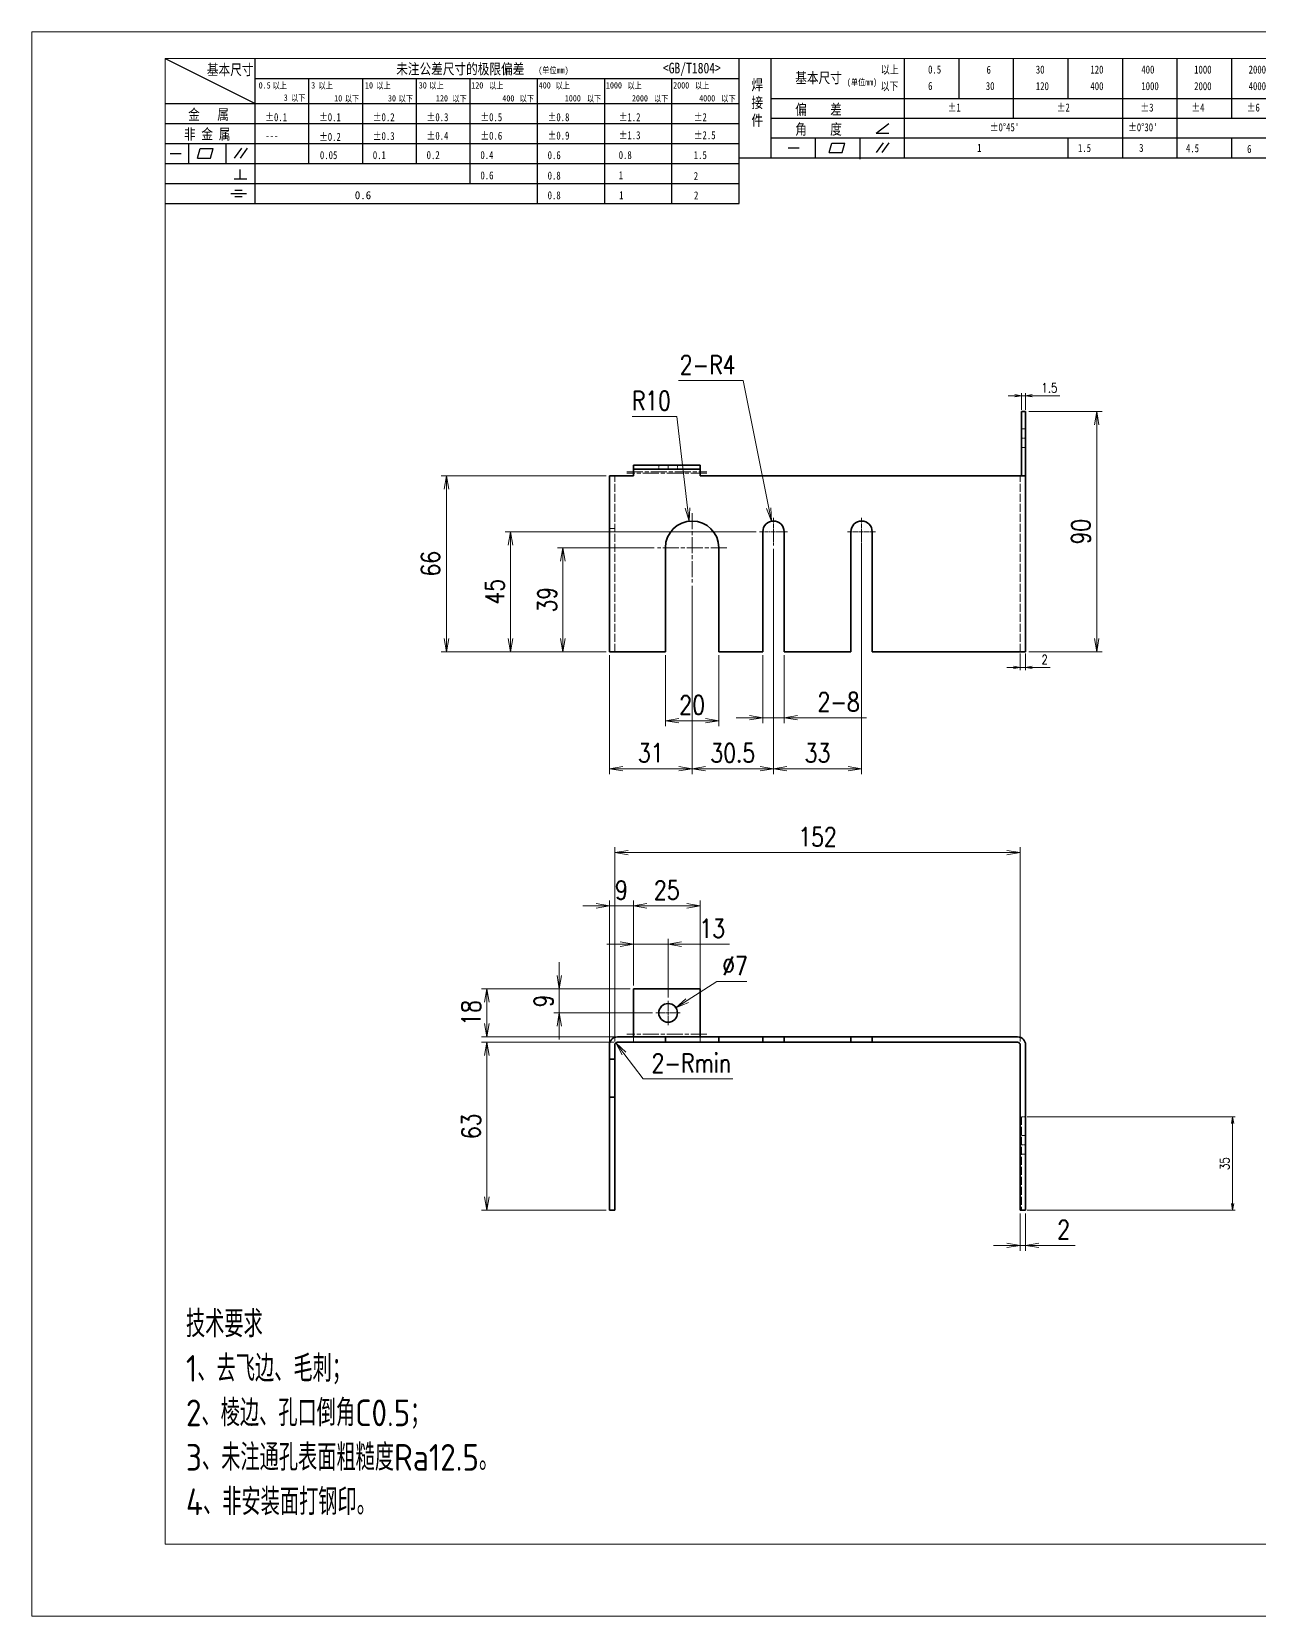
# Model space of a CAD drawing. Header units: inches. Extents: x 269 to 10986, y 1043 to 4337.
# Drawn here: x 4381 to 4841, y 2402 to 2996 of the extents above; entities that cross this region are included whole.
import ezdxf

# ---------------------------------------------------------------- set-up
doc = ezdxf.new("R2010")
doc.units = ezdxf.units.IN
doc.header["$MEASUREMENT"] = 0
doc.linetypes.add('AM_ISO02W050x2', pattern=[3.75, 3, -0.75])
doc.linetypes.add('AM_ISO08W050x2', pattern=[9, 6, -0.75, 1.5, -0.75])
for name, color, linetype, lineweight in [('中心线', 2, 'AM_ISO08W050x2', 18), ('图框', 7, 'Continuous', 18), ('标注线', 3, 'Continuous', 18), ('粗实线', 7, 'Continuous', 35), ('虚线', 1, 'AM_ISO02W050x2', 18)]:
    doc.layers.add(name, color=color, linetype=linetype, lineweight=lineweight)
doc.layers.add('图\\M+19E79\\M+195B6\\M+18E9A', color=7, linetype='Continuous')
doc.layers.add('打印', color=7, linetype='Continuous', lineweight=15, plot=False)
doc.layers.add('打印-禁用', color=7, linetype='Continuous', lineweight=15, plot=False)
doc.styles.add('DIM', font='romans.shx', dxfattribs={"width": 0.8, "bigfont": 'bigfont.shx'})
doc.styles.add('国标', font='simfang.ttf', dxfattribs={"width": 0.8})
doc.styles.add('机械长仿宋', font='gbenor.shx', dxfattribs={"height": 1, "bigfont": 'gbcbig.shx'})
doc.dimstyles.new('XR 1-1$0', dxfattribs={"dimtxt": 3.5, "dimasz": 2.5, "dimexe": 1, "dimexo": 0.625, "dimgap": 1.2, "dimtad": 1, "dimzin": 9, "dimdsep": 46, "dimtxsty": 'DIM', "dimblk": 'OPEN', "dimcen": 0, "dimclrd": 8, "dimclre": 8, "dimclrt": 2, "dimazin": 2, "dimtfac": 0.5, "dimtmove": 0, "dimatfit": 3, "dimldrblk": 'OPEN', "dimfxl": 0, "dimtolj": 2, "dimlwd": 18, "dimlwe": 18, "dimarcsym": 0})
doc.dimstyles.new('XR 1-2$0', dxfattribs={"dimscale": 2, "dimtxt": 3.5, "dimasz": 2.5, "dimexe": 1, "dimexo": 0.625, "dimgap": 1.2, "dimtad": 1, "dimdsep": 46, "dimtxsty": 'DIM', "dimblk": 'OPEN', "dimcen": 0, "dimclrd": 8, "dimclre": 8, "dimclrt": 2, "dimazin": 2, "dimtfac": 0.5, "dimtmove": 0, "dimatfit": 3, "dimldrblk": 'OPEN', "dimfxl": 0, "dimtolj": 2, "dimlwd": 13, "dimlwe": 13, "dimarcsym": 0})
doc.dimstyles.new('XR 1-2$3', dxfattribs={"dimscale": 2, "dimtxt": 3.5, "dimasz": 2.5, "dimexe": 1, "dimexo": 0.625, "dimgap": 1.2, "dimtad": 1, "dimtoh": 1, "dimdsep": 46, "dimtxsty": 'DIM', "dimblk": 'OPEN', "dimcen": 0, "dimclrd": 8, "dimclre": 8, "dimclrt": 2, "dimazin": 2, "dimtfac": 0.5, "dimtofl": 0, "dimtmove": 0, "dimatfit": 3, "dimldrblk": 'OPEN', "dimfxl": 0, "dimtolj": 2, "dimlwd": 18, "dimlwe": 18, "dimarcsym": 0})
doc.dimstyles.new('XR 1-2$4', dxfattribs={"dimscale": 2, "dimtxt": 3.5, "dimasz": 2.5, "dimexe": 1, "dimexo": 0.625, "dimgap": 1.2, "dimtad": 1, "dimtoh": 1, "dimdsep": 46, "dimtxsty": 'DIM', "dimblk": 'OPEN', "dimcen": 0, "dimclrd": 8, "dimclre": 8, "dimclrt": 2, "dimazin": 2, "dimtfac": 0.5, "dimtofl": 0, "dimtmove": 0, "dimatfit": 3, "dimldrblk": 'OPEN', "dimfxl": 0, "dimtolj": 2, "dimlwd": 18, "dimlwe": 18, "dimarcsym": 0})

# ---------------------------------------------------------------- blocks, each defined once
blk = doc.blocks.new('GZDEH零件A3图框V01版')
at = {"layer": '图\\M+19E79\\M+195B6\\M+18E9A', "color": 9}
for p, q in [((2882.49, -1554.46), (2899.37, -1562.92)), ((2899.37, -1581.67), (2899.37, -1554.46)), ((2990.09, -1581.67), (2990.09, -1554.46)), ((2996.09, -1573.08), (2996.09, -1554.46)), ((3021.09, -1561.98), (3021.09, -1554.46)), ((3031.31, -1561.98), (3031.31, -1554.46)), ((3041.53, -1561.98), (3041.53, -1554.46)), ((3051.75, -1561.98), (3051.75, -1554.46)), ((3061.98, -1561.98), (3061.98, -1554.46)), ((3072.2, -1561.98), (3072.2, -1554.46)), ((3082.42, -1561.98), (3082.42, -1554.46)), ((2899.37, -1558.24), (2990.09, -1558.24)), ((2909.45, -1574.17), (2909.45, -1558.24)), ((2919.53, -1574.17), (2919.53, -1558.24)), ((2929.61, -1574.17), (2929.61, -1558.24)), ((2939.69, -1577.92), (2939.69, -1558.24)), ((2952.29, -1581.67), (2952.29, -1558.24)), ((2964.89, -1581.67), (2964.89, -1558.24)), ((2977.49, -1581.67), (2977.49, -1558.24)), ((2996.09, -1561.98), (3113.09, -1561.98)), ((3021.09, -1573.08), (3021.09, -1561.98)), ((3041.53, -1565.68), (3041.53, -1561.98)), ((3061.98, -1573.08), (3061.98, -1561.98)), ((3072.2, -1573.08), (3072.2, -1561.98)), ((3082.42, -1565.68), (3082.42, -1561.98)), ((2882.49, -1562.92), (2990.09, -1562.92)), ((2882.49, -1566.67), (2990.09, -1566.67)), ((2996.09, -1565.68), (3113.09, -1565.68)), ((3015.75, -1568.51), (3018.15, -1566.66)), ((2882.49, -1570.42), (2990.09, -1570.42)), ((2886.92, -1574.12), (2886.92, -1570.42)), ((2893.91, -1574.12), (2893.91, -1570.42)), ((2996.09, -1569.38), (3113.09, -1569.38)), ((3004.42, -1573.08), (3004.42, -1569.38)), ((3006.97, -1572.12), (3007.45, -1570.33)), ((3007.45, -1570.33), (3009.86, -1570.33)), ((3009.39, -1572.12), (3009.86, -1570.33)), ((3012.75, -1573.08), (3012.75, -1569.38)), ((3015.75, -1568.51), (3018.15, -1568.51)), ((3015.81, -1572.12), (3017.15, -1570.26)), ((3016.89, -1572.12), (3018.23, -1570.26)), ((3051.75, -1573.08), (3051.75, -1569.38)), ((3082.42, -1573.08), (3082.42, -1569.48)), ((2883.43, -1572.27), (2885.49, -1572.27)), ((2888.59, -1573.16), (2889.07, -1571.37)), ((2888.59, -1573.16), (2891, -1573.16)), ((2889.07, -1571.37), (2891.48, -1571.37)), ((2891, -1573.16), (2891.48, -1571.37)), ((2895.52, -1573.16), (2896.85, -1571.3)), ((2896.6, -1573.16), (2897.94, -1571.3)), ((2990.09, -1573.08), (3113.09, -1573.08)), ((2999.26, -1571.23), (3001.32, -1571.23)), ((3006.97, -1572.12), (3009.39, -1572.12)), ((3012.75, -1573.33), (3012.75, -1573.08)), ((2882.49, -1574.17), (2990.09, -1574.17)), ((2895.42, -1577.05), (2897.81, -1577.05)), ((2896.58, -1577.05), (2896.58, -1575.28)), ((2882.49, -1577.92), (2990.09, -1577.92)), ((2894.79, -1579.77), (2897.77, -1579.77)), ((2895.57, -1579.17), (2896.92, -1579.17)), ((2882.49, -1581.67), (2990.09, -1581.67)), ((2895.57, -1580.37), (2896.93, -1580.37))]:
    blk.add_line(p, q, dxfattribs=at)
at = {"layer": '图框', "linetype": 'Continuous'}
for p, q in [((2882.49, -1554.46), (2882.49, -1832.96)), ((3272.49, -1554.46), (2882.49, -1554.46)), ((2882.49, -1832.96), (3272.49, -1832.96))]:
    blk.add_line(p, q, dxfattribs=at)
at = {"layer": '打印-禁用', "linetype": 'Continuous'}
for p, q in [((2857.49, -1549.46), (2857.49, -1846.46)), ((3277.49, -1549.46), (2857.49, -1549.46)), ((2857.49, -1846.46), (3277.49, -1846.46))]:
    blk.add_line(p, q, dxfattribs=at)
at = {"layer": '图\\M+19E79\\M+195B6\\M+18E9A', "color": 9, "style": '国标', "width": 0.8}
for s, height, p in [('基本尺寸', 2, (2890.33, -1557.58)), ('未注公差尺寸的极限偏差', 2, (2925.81, -1557.44)), ('<GB/T1804>', 2, (2975.78, -1557.27)), ('以上', 1.5, (3016.64, -1557.33)), ('0.5', 1.5, (3025.49, -1557.3)), ('6', 1.5, (3036.45, -1557.34)), ('30', 1.5, (3045.69, -1557.31)), ('120', 1.5, (3055.91, -1557.31)), ('400', 1.5, (3065.46, -1557.31)), ('1000', 1.5, (3075.36, -1557.31)), ('2000', 1.5, (3085.57, -1557.31)), ('30', 1.2, (2930.04, -1560.11)), ('基本尺寸', 2, (3000.6, -1559.1)), ('以下', 1.5, (3016.58, -1560.43)), ('6', 1.5, (3025.49, -1560.38)), ('30', 1.5, (3036.31, -1560.39)), ('120', 1.5, (3045.69, -1560.41)), ('400', 1.5, (3055.91, -1560.41)), ('1000', 1.5, (3065.46, -1560.41)), ('2000', 1.5, (3075.36, -1560.41)), ('4000', 1.5, (3085.57, -1560.41)), ('金   属', 2, (2886.82, -1565.98)), ('±0.1', 1.5, (2901.27, -1566.23)), ('±0.1', 1.5, (2911.35, -1566.23)), ('±0.2', 1.5, (2921.43, -1566.23)), ('±0.3', 1.5, (2931.51, -1566.23)), ('±0.5', 1.5, (2941.59, -1566.23)), ('±0.8', 1.5, (2954.19, -1566.23)), ('±1.2', 1.5, (2967.51, -1566.23)), ('±2', 1.5, (2981.58, -1566.23)), ('偏    差', 2, (3000.6, -1565.04)), ('±1', 1.5, (3029.16, -1564.42)), ('±2', 1.5, (3049.61, -1564.42)), ('±3', 1.5, (3065.3, -1564.42)), ('±4', 1.5, (3074.85, -1564.42)), ('±6', 1.5, (3085.22, -1564.42)), ('非 金 属', 2, (2886.02, -1569.65)), ('±0.3', 1.5, (2921.43, -1569.77)), ('±0.4', 1.5, (2931.51, -1569.71)), ('±0.6', 1.5, (2941.59, -1569.71)), ('±0.9', 1.5, (2954.19, -1569.68)), ('±1.3', 1.5, (2967.51, -1569.62)), ('±2.5', 1.5, (2981.58, -1569.61)), ('角    度', 2, (3000.6, -1568.74)), ("±0%%D45'", 1.5, (3037.06, -1568.12)), ("±0%%D30'", 1.5, (3062.98, -1568.12)), ('---', 1.5, (2901.27, -1569.65)), ('±0.2', 1.5, (2911.35, -1569.92)), ('1', 1.5, (3034.69, -1571.98)), ('1.5', 1.5, (3053.59, -1572.01)), ('3', 1.5, (3065.05, -1571.98)), ('4.5', 1.5, (3073.82, -1572.05)), ('6', 1.5, (3085.28, -1572.19)), ('0.1', 1.5, (2921.43, -1573.34)), ('0.2', 1.5, (2931.51, -1573.33)), ('0.4', 1.5, (2941.59, -1573.33)), ('0.6', 1.5, (2954.19, -1573.35)), ('0.8', 1.5, (2967.51, -1573.33)), ('1.5', 1.5, (2981.58, -1573.34)), ('0.6', 1.5, (2941.59, -1577.14)), ('0.8', 1.5, (2954.19, -1577.17)), ('1', 1.5, (2967.51, -1577.12)), ('2', 1.5, (2981.58, -1577.26)), ('0.8', 1.5, (2954.19, -1580.87)), ('1', 1.5, (2967.59, -1580.86)), ('2', 1.5, (2981.62, -1580.89))]:
    blk.add_text(s, height=height, dxfattribs=at).set_placement(p)
at = {"layer": '图\\M+19E79\\M+195B6\\M+18E9A', "color": 9, "lineweight": 15, "style": '国标', "width": 0.8}
for s, p in [('(单位mm)', (2952.44, -1557.27)), ('0.5', (2900.03, -1560.11)), ('以上', (2902.64, -1560.16)), ('3', (2909.88, -1560.11)), ('以上', (2911.25, -1560.16)), ('10', (2919.96, -1560.11)), ('以上', (2922.09, -1560.16)), ('以上', (2932.02, -1560.16)), ('120', (2939.88, -1560.11)), ('以上', (2943.21, -1560.16)), ('400', (2952.52, -1560.11)), ('以上', (2955.68, -1560.16)), ('1000', (2965.12, -1560.11)), ('以上', (2969.16, -1560.16)), ('2000', (2977.72, -1560.11)), ('以上', (2981.8, -1560.16)), ('(单位mm)', (3010.27, -1559.51)), ('3', (2904.73, -1562.41)), ('以下', (2906.1, -1562.46)), ('10', (2914.19, -1562.54)), ('以下', (2916.18, -1562.59)), ('30', (2924.27, -1562.54)), ('以下', (2926.26, -1562.59)), ('120', (2933.26, -1562.54)), ('以下', (2936.34, -1562.59)), ('400', (2945.7, -1562.54)), ('以下', (2948.94, -1562.59)), ('1000', (2957.41, -1562.54)), ('以下', (2961.54, -1562.59)), ('2000', (2969.99, -1562.54)), ('以下', (2974.14, -1562.59)), ('4000', (2982.59, -1562.54)), ('以下', (2986.74, -1562.59))]:
    blk.add_text(s, height=1.2, dxfattribs=at).set_placement(p)
at = {"layer": '图\\M+19E79\\M+195B6\\M+18E9A', "color": 9, "lineweight": 13, "style": '国标'}
blk.add_text('0.6', height=1.5, dxfattribs=at).set_placement((2918.05, -1580.85))
at = {"layer": '图\\M+19E79\\M+195B6\\M+18E9A', "color": 9, "style": '国标'}
for s, insert, char_height, width, attachment_point in [('焊\\P接\\P件', (2992.39, -1558.41), 2, 3.1877, 1), ('0.05', (2911.51, -1573.37), 1.5, 5.1982, 7)]:
    blk.add_mtext(s, dxfattribs=dict(at, insert=insert, char_height=char_height, width=width, attachment_point=attachment_point))
blk = doc.blocks.new('DEH A3')
at = {"layer": '图框'}
blk.add_blockref('GZDEH零件A3图框V01版', (-2857.49, 1846.46), dxfattribs=at)
blk = doc.blocks.new('_Open')
at = {"color": 0, "linetype": 'ByBlock', "lineweight": -2}
for p, q in [((-1, 0.17), (0, 0)), ((-1, -0.17), (0, 0)), ((0, 0), (-1, 0))]:
    blk.add_line(p, q, dxfattribs=at)
blk = doc.blocks.new('*D366')
at = {"layer": 'Defpoints', "color": 0, "transparency": 16777216}
for p in [(4551.36, 2617.66), (4600.31, 2617.66), (4597.31, 2554.66)]:
    blk.add_point(p, dxfattribs=at)
at = {"layer": '标注线', "color": 8, "lineweight": 13, "transparency": 16777216}
for p, q in [((4599.06, 2617.66), (4549.36, 2617.66)), ((4551.36, 2559.66), (4551.36, 2612.66)), ((4596.06, 2554.66), (4549.36, 2554.66))]:
    blk.add_line(p, q, dxfattribs=at)
at = {"layer": '标注线', "color": 8, "lineweight": 13, "transparency": 16777216, "xscale": 5, "yscale": 5, "zscale": 5}
for p, rotation in [((4551.36, 2617.66), 90), ((4551.36, 2554.66), 270)]:
    blk.add_blockref('_Open', p, dxfattribs=dict(at, rotation=rotation))
at = {"layer": '标注线', "color": 2, "transparency": 16777216, "insert": (4545.46, 2586.16), "char_height": 7, "attachment_point": 5, "rotation": 90, "style": 'DIM'}
blk.add_mtext('\\A2;63', dxfattribs=at)
blk = doc.blocks.new('*D367')
at = {"layer": 'Defpoints', "color": 0, "transparency": 16777216}
for p in [(4751.31, 2688.74), (4599.31, 2616.66), (4751.31, 2616.66)]:
    blk.add_point(p, dxfattribs=at)
at = {"layer": '标注线', "color": 8, "lineweight": 13, "transparency": 16777216}
for p, q in [((4599.31, 2617.91), (4599.31, 2690.74)), ((4604.31, 2688.74), (4746.31, 2688.74)), ((4751.31, 2617.91), (4751.31, 2690.74))]:
    blk.add_line(p, q, dxfattribs=at)
at = {"layer": '标注线', "color": 8, "lineweight": 13, "transparency": 16777216, "xscale": 5, "yscale": 5, "zscale": 5, "rotation": 180}
blk.add_blockref('_Open', (4599.31, 2688.74), dxfattribs=at)
at = {"layer": '标注线', "color": 8, "lineweight": 13, "transparency": 16777216, "xscale": 5, "yscale": 5, "zscale": 5}
blk.add_blockref('_Open', (4751.31, 2688.74), dxfattribs=at)
at = {"layer": '标注线', "color": 2, "transparency": 16777216, "insert": (4675.31, 2694.64), "char_height": 7, "attachment_point": 5, "style": 'DIM'}
blk.add_mtext('\\A2;152', dxfattribs=at)
blk = doc.blocks.new('*D368')
at = {"layer": 'Defpoints', "color": 0, "transparency": 16777216}
for p in [(4599.7, 2617.46), (4600.31, 2616.66)]:
    blk.add_point(p, dxfattribs=at)
at = {"layer": '标注线', "color": 8, "lineweight": 18, "transparency": 16777216}
for p, q in [((4609.98, 2603.95), (4602.73, 2613.48)), ((4643.58, 2603.95), (4609.98, 2603.95))]:
    blk.add_line(p, q, dxfattribs=at)
at = {"layer": '标注线', "color": 8, "lineweight": 18, "transparency": 16777216, "xscale": 5, "yscale": 5, "zscale": 5, "rotation": 127.269773974959}
blk.add_blockref('_Open', (4599.7, 2617.46), dxfattribs=at)
at = {"layer": '标注线', "color": 2, "transparency": 16777216, "insert": (4627.98, 2609.85), "char_height": 7, "attachment_point": 5, "style": 'DIM'}
blk.add_mtext('\\A2;{\\Fromans,bigfont|c134;2-Rmin}', dxfattribs=at)
blk = doc.blocks.new('*D369')
at = {"layer": 'Defpoints', "color": 0, "transparency": 16777216}
for p in [(4606.31, 2668.82), (4606.31, 2637.66), (4597.31, 2616.66)]:
    blk.add_point(p, dxfattribs=at)
at = {"layer": '标注线', "color": 8, "lineweight": 13, "transparency": 16777216}
for p, q in [((4592.31, 2668.82), (4587.31, 2668.82)), ((4597.31, 2617.91), (4597.31, 2670.82)), ((4597.31, 2668.82), (4606.31, 2668.82)), ((4606.31, 2638.91), (4606.31, 2670.82)), ((4611.31, 2668.82), (4616.31, 2668.82))]:
    blk.add_line(p, q, dxfattribs=at)
at = {"layer": '标注线', "color": 8, "lineweight": 13, "transparency": 16777216, "xscale": 5, "yscale": 5, "zscale": 5}
blk.add_blockref('_Open', (4597.31, 2668.82), dxfattribs=at)
at = {"layer": '标注线', "color": 8, "lineweight": 13, "transparency": 16777216, "xscale": 5, "yscale": 5, "zscale": 5, "rotation": 180}
blk.add_blockref('_Open', (4606.31, 2668.82), dxfattribs=at)
at = {"layer": '标注线', "color": 2, "transparency": 16777216, "insert": (4601.81, 2674.72), "char_height": 7, "attachment_point": 5, "style": 'DIM'}
blk.add_mtext('\\A2;9', dxfattribs=at)
blk = doc.blocks.new('*D370')
at = {"layer": 'Defpoints', "color": 0, "transparency": 16777216}
for p in [(4631.31, 2668.82), (4606.31, 2637.66), (4631.31, 2635.3)]:
    blk.add_point(p, dxfattribs=at)
at = {"layer": '标注线', "color": 8, "lineweight": 13, "transparency": 16777216}
for p, q in [((4606.31, 2638.91), (4606.31, 2670.82)), ((4611.31, 2668.82), (4626.31, 2668.82)), ((4631.31, 2636.55), (4631.31, 2670.82))]:
    blk.add_line(p, q, dxfattribs=at)
at = {"layer": '标注线', "color": 8, "lineweight": 13, "transparency": 16777216, "xscale": 5, "yscale": 5, "zscale": 5, "rotation": 180}
blk.add_blockref('_Open', (4606.31, 2668.82), dxfattribs=at)
at = {"layer": '标注线', "color": 8, "lineweight": 13, "transparency": 16777216, "xscale": 5, "yscale": 5, "zscale": 5}
blk.add_blockref('_Open', (4631.31, 2668.82), dxfattribs=at)
at = {"layer": '标注线', "color": 2, "transparency": 16777216, "insert": (4618.81, 2674.72), "char_height": 7, "attachment_point": 5, "style": 'DIM'}
blk.add_mtext('\\A2;25', dxfattribs=at)
blk = doc.blocks.new('*D371')
at = {"layer": 'Defpoints', "color": 0, "transparency": 16777216}
for p in [(4619.31, 2654.41), (4606.31, 2640.04), (4619.31, 2633.21)]:
    blk.add_point(p, dxfattribs=at)
at = {"layer": '标注线', "color": 8, "lineweight": 13, "transparency": 16777216}
for p, q in [((4606.31, 2641.29), (4606.31, 2656.41)), ((4619.31, 2634.46), (4619.31, 2656.41)), ((4601.31, 2654.41), (4596.31, 2654.41)), ((4606.31, 2654.41), (4619.31, 2654.41)), ((4624.31, 2654.41), (4642.37, 2654.41))]:
    blk.add_line(p, q, dxfattribs=at)
at = {"layer": '标注线', "color": 8, "lineweight": 13, "transparency": 16777216, "xscale": 5, "yscale": 5, "zscale": 5}
blk.add_blockref('_Open', (4606.31, 2654.41), dxfattribs=at)
at = {"layer": '标注线', "color": 8, "lineweight": 13, "transparency": 16777216, "xscale": 5, "yscale": 5, "zscale": 5, "rotation": 180}
blk.add_blockref('_Open', (4619.31, 2654.41), dxfattribs=at)
at = {"layer": '标注线', "color": 2, "transparency": 16777216, "insert": (4635.84, 2660.31), "char_height": 7, "attachment_point": 5, "style": 'DIM'}
blk.add_mtext('\\A2;13', dxfattribs=at)
blk = doc.blocks.new('*D372')
at = {"layer": 'Defpoints', "color": 0, "transparency": 16777216}
for p in [(4606.31, 2637.66), (4578.52, 2628.66), (4614.76, 2628.66)]:
    blk.add_point(p, dxfattribs=at)
at = {"layer": '标注线', "color": 8, "lineweight": 13, "transparency": 16777216}
for p, q in [((4578.52, 2642.66), (4578.52, 2647.66)), ((4605.06, 2637.66), (4576.52, 2637.66)), ((4578.52, 2637.66), (4578.52, 2628.66)), ((4613.51, 2628.66), (4576.52, 2628.66)), ((4578.52, 2623.66), (4578.52, 2618.66))]:
    blk.add_line(p, q, dxfattribs=at)
at = {"layer": '标注线', "color": 8, "lineweight": 13, "transparency": 16777216, "xscale": 5, "yscale": 5, "zscale": 5}
for p, rotation in [((4578.52, 2637.66), 270), ((4578.52, 2628.66), 90)]:
    blk.add_blockref('_Open', p, dxfattribs=dict(at, rotation=rotation))
at = {"layer": '标注线', "color": 2, "transparency": 16777216, "insert": (4572.62, 2633.16), "char_height": 7, "attachment_point": 5, "rotation": 90, "style": 'DIM'}
blk.add_mtext('\\A2;9', dxfattribs=at)
blk = doc.blocks.new('*D373')
at = {"layer": 'Defpoints', "color": 0, "transparency": 16777216}
for p in [(4616.37, 2626.77), (4622.25, 2630.56)]:
    blk.add_point(p, dxfattribs=at)
at = {"layer": '标注线', "color": 8, "lineweight": 18, "transparency": 16777216}
for p, q in [((4637.59, 2640.44), (4626.46, 2633.26)), ((4648.79, 2640.44), (4637.59, 2640.44))]:
    blk.add_line(p, q, dxfattribs=at)
at = {"layer": '标注线', "color": 8, "lineweight": 18, "transparency": 16777216, "xscale": 5, "yscale": 5, "zscale": 5, "rotation": 212.7749231475005}
blk.add_blockref('_Open', (4622.25, 2630.56), dxfattribs=at)
at = {"layer": '标注线', "color": 2, "transparency": 16777216, "insert": (4644.39, 2646.34), "char_height": 7, "attachment_point": 5, "style": 'DIM'}
blk.add_mtext('\\A2;∅7', dxfattribs=at)
blk = doc.blocks.new('*D374')
at = {"layer": 'Defpoints', "color": 0, "transparency": 16777216}
for p in [(4602.87, 2637.66), (4551.36, 2619.66), (4606.31, 2619.66)]:
    blk.add_point(p, dxfattribs=at)
at = {"layer": '标注线', "color": 8, "lineweight": 13, "transparency": 16777216}
for p, q in [((4601.62, 2637.66), (4549.36, 2637.66)), ((4551.36, 2632.66), (4551.36, 2624.66)), ((4605.06, 2619.66), (4549.36, 2619.66))]:
    blk.add_line(p, q, dxfattribs=at)
at = {"layer": '标注线', "color": 8, "lineweight": 13, "transparency": 16777216, "xscale": 5, "yscale": 5, "zscale": 5}
for p, rotation in [((4551.36, 2637.66), 90), ((4551.36, 2619.66), 270)]:
    blk.add_blockref('_Open', p, dxfattribs=dict(at, rotation=rotation))
at = {"layer": '标注线', "color": 2, "transparency": 16777216, "insert": (4545.46, 2628.66), "char_height": 7, "attachment_point": 5, "rotation": 90, "style": 'DIM'}
blk.add_mtext('\\A2;18', dxfattribs=at)
blk = doc.blocks.new('*D375')
at = {"layer": 'Defpoints', "color": 0, "transparency": 16777216}
for p in [(4753.31, 2854.04), (4779.96, 2854.04), (4753.31, 2764.04)]:
    blk.add_point(p, dxfattribs=at)
at = {"layer": '标注线', "color": 8, "lineweight": 13, "transparency": 16777216}
for p, q in [((4754.56, 2854.04), (4781.96, 2854.04)), ((4779.96, 2769.04), (4779.96, 2849.04)), ((4754.56, 2764.04), (4781.96, 2764.04))]:
    blk.add_line(p, q, dxfattribs=at)
at = {"layer": '标注线', "color": 8, "lineweight": 13, "transparency": 16777216, "xscale": 5, "yscale": 5, "zscale": 5}
for p, rotation in [((4779.96, 2854.04), 90), ((4779.96, 2764.04), 270)]:
    blk.add_blockref('_Open', p, dxfattribs=dict(at, rotation=rotation))
at = {"layer": '标注线', "color": 2, "transparency": 16777216, "insert": (4774.06, 2809.04), "char_height": 7, "attachment_point": 5, "rotation": 90, "style": 'DIM'}
blk.add_mtext('\\A2;90', dxfattribs=at)
blk = doc.blocks.new('*D376')
at = {"layer": 'Defpoints', "color": 0, "transparency": 16777216}
for p in [(4536.2, 2830.04), (4597.31, 2830.04), (4597.31, 2764.04)]:
    blk.add_point(p, dxfattribs=at)
at = {"layer": '标注线', "color": 8, "lineweight": 13, "transparency": 16777216}
for p, q in [((4596.06, 2830.04), (4534.2, 2830.04)), ((4536.2, 2769.04), (4536.2, 2825.04)), ((4596.06, 2764.04), (4534.2, 2764.04))]:
    blk.add_line(p, q, dxfattribs=at)
at = {"layer": '标注线', "color": 8, "lineweight": 13, "transparency": 16777216, "xscale": 5, "yscale": 5, "zscale": 5}
for p, rotation in [((4536.2, 2830.04), 90), ((4536.2, 2764.04), 270)]:
    blk.add_blockref('_Open', p, dxfattribs=dict(at, rotation=rotation))
at = {"layer": '标注线', "color": 2, "transparency": 16777216, "insert": (4530.3, 2797.04), "char_height": 7, "attachment_point": 5, "rotation": 90, "style": 'DIM'}
blk.add_mtext('\\A2;66', dxfattribs=at)
blk = doc.blocks.new('*D377')
at = {"layer": 'Defpoints', "color": 0, "transparency": 16777216}
for p in [(4628.31, 2790.04), (4597.31, 2764.04), (4628.31, 2720.19)]:
    blk.add_point(p, dxfattribs=at)
at = {"layer": '标注线', "color": 8, "lineweight": 13, "transparency": 16777216}
for p, q in [((4628.31, 2788.79), (4628.31, 2718.19)), ((4597.31, 2762.79), (4597.31, 2718.19)), ((4602.31, 2720.19), (4623.31, 2720.19))]:
    blk.add_line(p, q, dxfattribs=at)
at = {"layer": '标注线', "color": 8, "lineweight": 13, "transparency": 16777216, "xscale": 5, "yscale": 5, "zscale": 5, "rotation": 180}
blk.add_blockref('_Open', (4597.31, 2720.19), dxfattribs=at)
at = {"layer": '标注线', "color": 8, "lineweight": 13, "transparency": 16777216, "xscale": 5, "yscale": 5, "zscale": 5}
blk.add_blockref('_Open', (4628.31, 2720.19), dxfattribs=at)
at = {"layer": '标注线', "color": 2, "transparency": 16777216, "insert": (4612.81, 2726.09), "char_height": 7, "attachment_point": 5, "style": 'DIM'}
blk.add_mtext('\\A2;31', dxfattribs=at)
blk = doc.blocks.new('*D378')
at = {"layer": 'Defpoints', "color": 0, "transparency": 16777216}
for p in [(4658.81, 2803.84), (4628.31, 2790.04), (4658.81, 2720.19)]:
    blk.add_point(p, dxfattribs=at)
at = {"layer": '标注线', "color": 8, "lineweight": 13, "transparency": 16777216}
for p, q in [((4658.81, 2802.59), (4658.81, 2718.19)), ((4628.31, 2788.79), (4628.31, 2718.19)), ((4633.31, 2720.19), (4653.81, 2720.19))]:
    blk.add_line(p, q, dxfattribs=at)
at = {"layer": '标注线', "color": 8, "lineweight": 13, "transparency": 16777216, "xscale": 5, "yscale": 5, "zscale": 5, "rotation": 180}
blk.add_blockref('_Open', (4628.31, 2720.19), dxfattribs=at)
at = {"layer": '标注线', "color": 8, "lineweight": 13, "transparency": 16777216, "xscale": 5, "yscale": 5, "zscale": 5}
blk.add_blockref('_Open', (4658.81, 2720.19), dxfattribs=at)
at = {"layer": '标注线', "color": 2, "transparency": 16777216, "insert": (4643.56, 2726.09), "char_height": 7, "attachment_point": 5, "style": 'DIM'}
blk.add_mtext('\\A2;30.5', dxfattribs=at)
blk = doc.blocks.new('*D379')
at = {"layer": 'Defpoints', "color": 0, "transparency": 16777216}
for p in [(4658.81, 2803.84), (4691.81, 2805.85), (4691.81, 2720.19)]:
    blk.add_point(p, dxfattribs=at)
at = {"layer": '标注线', "color": 8, "lineweight": 13, "transparency": 16777216}
for p, q in [((4691.81, 2804.6), (4691.81, 2718.19)), ((4658.81, 2802.59), (4658.81, 2718.19)), ((4663.81, 2720.19), (4686.81, 2720.19))]:
    blk.add_line(p, q, dxfattribs=at)
at = {"layer": '标注线', "color": 8, "lineweight": 13, "transparency": 16777216, "xscale": 5, "yscale": 5, "zscale": 5, "rotation": 180}
blk.add_blockref('_Open', (4658.81, 2720.19), dxfattribs=at)
at = {"layer": '标注线', "color": 8, "lineweight": 13, "transparency": 16777216, "xscale": 5, "yscale": 5, "zscale": 5}
blk.add_blockref('_Open', (4691.81, 2720.19), dxfattribs=at)
at = {"layer": '标注线', "color": 2, "transparency": 16777216, "insert": (4675.31, 2726.09), "char_height": 7, "attachment_point": 5, "style": 'DIM'}
blk.add_mtext('\\A2;33', dxfattribs=at)
blk = doc.blocks.new('*D380')
at = {"layer": 'Defpoints', "color": 0, "transparency": 16777216}
for p in [(4618.31, 2764.04), (4638.31, 2764.04), (4638.31, 2738.19)]:
    blk.add_point(p, dxfattribs=at)
at = {"layer": '标注线', "color": 8, "lineweight": 13, "transparency": 16777216}
for p, q in [((4618.31, 2762.79), (4618.31, 2736.19)), ((4638.31, 2762.79), (4638.31, 2736.19)), ((4623.31, 2738.19), (4633.31, 2738.19))]:
    blk.add_line(p, q, dxfattribs=at)
at = {"layer": '标注线', "color": 8, "lineweight": 13, "transparency": 16777216, "xscale": 5, "yscale": 5, "zscale": 5, "rotation": 180}
blk.add_blockref('_Open', (4618.31, 2738.19), dxfattribs=at)
at = {"layer": '标注线', "color": 8, "lineweight": 13, "transparency": 16777216, "xscale": 5, "yscale": 5, "zscale": 5}
blk.add_blockref('_Open', (4638.31, 2738.19), dxfattribs=at)
at = {"layer": '标注线', "color": 2, "transparency": 16777216, "insert": (4628.31, 2744.09), "char_height": 7, "attachment_point": 5, "style": 'DIM'}
blk.add_mtext('\\A2;20', dxfattribs=at)
blk = doc.blocks.new('*D381')
at = {"layer": 'Defpoints', "color": 0, "transparency": 16777216}
for p in [(4654.81, 2764.04), (4662.81, 2764.04), (4662.81, 2739.32)]:
    blk.add_point(p, dxfattribs=at)
at = {"layer": '标注线', "color": 8, "lineweight": 13, "transparency": 16777216}
for p, q in [((4654.81, 2762.79), (4654.81, 2737.32)), ((4662.81, 2762.79), (4662.81, 2737.32)), ((4649.81, 2739.32), (4644.81, 2739.32)), ((4654.81, 2739.32), (4662.81, 2739.32)), ((4667.81, 2739.32), (4693.61, 2739.32))]:
    blk.add_line(p, q, dxfattribs=at)
at = {"layer": '标注线', "color": 8, "lineweight": 13, "transparency": 16777216, "xscale": 5, "yscale": 5, "zscale": 5}
blk.add_blockref('_Open', (4654.81, 2739.32), dxfattribs=at)
at = {"layer": '标注线', "color": 8, "lineweight": 13, "transparency": 16777216, "xscale": 5, "yscale": 5, "zscale": 5, "rotation": 180}
blk.add_blockref('_Open', (4662.81, 2739.32), dxfattribs=at)
at = {"layer": '标注线', "color": 2, "transparency": 16777216, "insert": (4683.21, 2745.22), "char_height": 7, "attachment_point": 5, "style": 'DIM'}
blk.add_mtext('\\A2;{\\Fromans,bigfont|c134;2-}8', dxfattribs=at)
blk = doc.blocks.new('*D382')
at = {"layer": 'Defpoints', "color": 0, "transparency": 16777216}
for p in [(4579.86, 2803.04), (4615.31, 2803.04), (4578.61, 2764.04)]:
    blk.add_point(p, dxfattribs=at)
at = {"layer": '标注线', "color": 8, "lineweight": 13, "transparency": 16777216}
for p, q in [((4614.06, 2803.04), (4577.86, 2803.04)), ((4579.86, 2769.04), (4579.86, 2798.04)), ((4579.86, 2764.04), (4581.86, 2764.04))]:
    blk.add_line(p, q, dxfattribs=at)
at = {"layer": '标注线', "color": 8, "lineweight": 13, "transparency": 16777216, "xscale": 5, "yscale": 5, "zscale": 5}
for p, rotation in [((4579.86, 2803.04), 90), ((4579.86, 2764.04), 270)]:
    blk.add_blockref('_Open', p, dxfattribs=dict(at, rotation=rotation))
at = {"layer": '标注线', "color": 2, "transparency": 16777216, "insert": (4573.96, 2783.54), "char_height": 7, "attachment_point": 5, "rotation": 90, "style": 'DIM'}
blk.add_mtext('\\A2;39', dxfattribs=at)
blk = doc.blocks.new('*D383')
at = {"layer": 'Defpoints', "color": 0, "transparency": 16777216}
for p in [(4560.22, 2809.04), (4653.61, 2809.04), (4590.17, 2764.04)]:
    blk.add_point(p, dxfattribs=at)
at = {"layer": '标注线', "color": 8, "lineweight": 13, "transparency": 16777216}
for p, q in [((4652.36, 2809.04), (4558.22, 2809.04)), ((4560.22, 2769.04), (4560.22, 2804.04)), ((4588.92, 2764.04), (4558.22, 2764.04))]:
    blk.add_line(p, q, dxfattribs=at)
at = {"layer": '标注线', "color": 8, "lineweight": 13, "transparency": 16777216, "xscale": 5, "yscale": 5, "zscale": 5}
for p, rotation in [((4560.22, 2809.04), 90), ((4560.22, 2764.04), 270)]:
    blk.add_blockref('_Open', p, dxfattribs=dict(at, rotation=rotation))
at = {"layer": '标注线', "color": 2, "transparency": 16777216, "insert": (4554.32, 2786.54), "char_height": 7, "attachment_point": 5, "rotation": 90, "style": 'DIM'}
blk.add_mtext('\\A2;45', dxfattribs=at)
blk = doc.blocks.new('*D384')
at = {"layer": 'Defpoints', "color": 0, "transparency": 16777216}
for p in [(4751.31, 2554.66), (4753.31, 2554.66), (4753.31, 2541.52)]:
    blk.add_point(p, dxfattribs=at)
at = {"layer": '标注线', "color": 8, "lineweight": 13, "transparency": 16777216}
for p, q in [((4751.31, 2553.41), (4751.31, 2539.52)), ((4753.31, 2553.41), (4753.31, 2539.52)), ((4746.31, 2541.52), (4741.31, 2541.52)), ((4751.31, 2541.52), (4753.31, 2541.52)), ((4758.31, 2541.52), (4771.84, 2541.52))]:
    blk.add_line(p, q, dxfattribs=at)
at = {"layer": '标注线', "color": 8, "lineweight": 13, "transparency": 16777216, "xscale": 5, "yscale": 5, "zscale": 5}
blk.add_blockref('_Open', (4751.31, 2541.52), dxfattribs=at)
at = {"layer": '标注线', "color": 8, "lineweight": 13, "transparency": 16777216, "xscale": 5, "yscale": 5, "zscale": 5, "rotation": 180}
blk.add_blockref('_Open', (4753.31, 2541.52), dxfattribs=at)
at = {"layer": '标注线', "color": 2, "transparency": 16777216, "insert": (4767.57, 2547.42), "char_height": 7, "attachment_point": 5, "style": 'DIM'}
blk.add_mtext('\\A2;2', dxfattribs=at)
blk = doc.blocks.new('*D449')
at = {"layer": 'Defpoints', "color": 0, "transparency": 16777216}
for p in [(4658.02, 2812.96), (4658.81, 2809.04)]:
    blk.add_point(p, dxfattribs=at)
at = {"layer": '标注线', "color": 8, "lineweight": 18, "transparency": 16777216}
for p, q in [((4623.17, 2865.7), (4647.44, 2865.7)), ((4647.44, 2865.7), (4657.04, 2817.87))]:
    blk.add_line(p, q, dxfattribs=at)
at = {"layer": '标注线', "color": 8, "lineweight": 18, "transparency": 16777216, "xscale": 5, "yscale": 5, "zscale": 5, "rotation": 281.346649552736}
blk.add_blockref('_Open', (4658.02, 2812.96), dxfattribs=at)
at = {"layer": '标注线', "color": 2, "transparency": 16777216, "insert": (4634.11, 2871.6), "char_height": 7, "attachment_point": 5, "style": 'DIM'}
blk.add_mtext('\\A2;{\\Fromans,bigfont|c134;2-}R4', dxfattribs=at)
blk = doc.blocks.new('*D450')
at = {"layer": 'Defpoints', "color": 0, "transparency": 16777216}
for p in [(4627.16, 2812.98), (4628.31, 2803.04)]:
    blk.add_point(p, dxfattribs=at)
at = {"layer": '标注线', "color": 8, "lineweight": 18, "transparency": 16777216}
for p, q in [((4605.83, 2852.26), (4622.63, 2852.26)), ((4622.63, 2852.26), (4626.59, 2817.94))]:
    blk.add_line(p, q, dxfattribs=at)
at = {"layer": '标注线', "color": 8, "lineweight": 18, "transparency": 16777216, "xscale": 5, "yscale": 5, "zscale": 5, "rotation": 276.5841332751396}
blk.add_blockref('_Open', (4627.16, 2812.98), dxfattribs=at)
at = {"layer": '标注线', "color": 2, "transparency": 16777216, "insert": (4613.03, 2858.16), "char_height": 7, "attachment_point": 5, "style": 'DIM'}
blk.add_mtext('\\A2;R10', dxfattribs=at)
blk = doc.blocks.new('*D1250')
at = {"color": 8, "lineweight": 18, "transparency": 16777216}
for p, q in [((4751.31, 2763.42), (4751.31, 2757.16)), ((4753.31, 2763.42), (4753.31, 2757.16)), ((4748.81, 2758.16), (4746.31, 2758.16)), ((4751.31, 2758.16), (4753.31, 2758.16)), ((4755.81, 2758.16), (4762.57, 2758.16))]:
    blk.add_line(p, q, dxfattribs=at)
at = {"layer": 'Defpoints', "color": 0, "transparency": 16777216}
for p in [(4751.31, 2764.04), (4753.31, 2764.04), (4753.31, 2758.16)]:
    blk.add_point(p, dxfattribs=at)
at = {"color": 8, "lineweight": 18, "transparency": 16777216, "xscale": 2.5, "yscale": 2.5, "zscale": 2.5}
blk.add_blockref('_Open', (4751.31, 2758.16), dxfattribs=at)
at = {"color": 8, "lineweight": 18, "transparency": 16777216, "xscale": 2.5, "yscale": 2.5, "zscale": 2.5, "rotation": 180}
blk.add_blockref('_Open', (4753.31, 2758.16), dxfattribs=at)
at = {"color": 2, "transparency": 16777216, "insert": (4760.44, 2761.11), "char_height": 3.5, "attachment_point": 5, "style": 'DIM'}
blk.add_mtext('\\A2;2', dxfattribs=at)
blk = doc.blocks.new('*D1251')
at = {"color": 8, "lineweight": 18, "transparency": 16777216}
for p, q in [((4753.93, 2589.66), (4831.91, 2589.66)), ((4830.91, 2587.16), (4830.91, 2557.16)), ((4753.93, 2554.66), (4831.91, 2554.66))]:
    blk.add_line(p, q, dxfattribs=at)
at = {"layer": 'Defpoints', "color": 0, "transparency": 16777216}
for p in [(4753.31, 2589.66), (4753.31, 2554.66), (4830.91, 2554.66)]:
    blk.add_point(p, dxfattribs=at)
at = {"color": 8, "lineweight": 18, "transparency": 16777216, "xscale": 2.5, "yscale": 2.5, "zscale": 2.5}
for p, rotation in [((4830.91, 2589.66), 90), ((4830.91, 2554.66), 270)]:
    blk.add_blockref('_Open', p, dxfattribs=dict(at, rotation=rotation))
at = {"color": 2, "transparency": 16777216, "insert": (4827.96, 2572.16), "char_height": 3.5, "attachment_point": 5, "rotation": 90, "style": 'DIM'}
blk.add_mtext('\\A2;35', dxfattribs=at)
blk = doc.blocks.new('*D1252')
at = {"color": 8, "lineweight": 18, "transparency": 16777216}
for p, q in [((4749.31, 2860.02), (4746.81, 2860.02)), ((4751.81, 2854.67), (4751.81, 2861.02)), ((4751.81, 2860.02), (4753.31, 2860.02)), ((4753.31, 2854.67), (4753.31, 2861.02)), ((4755.81, 2860.02), (4766.17, 2860.02))]:
    blk.add_line(p, q, dxfattribs=at)
at = {"layer": 'Defpoints', "color": 0, "transparency": 16777216}
for p in [(4753.31, 2860.02), (4751.81, 2854.04), (4753.31, 2854.04)]:
    blk.add_point(p, dxfattribs=at)
at = {"color": 8, "lineweight": 18, "transparency": 16777216, "xscale": 2.5, "yscale": 2.5, "zscale": 2.5}
blk.add_blockref('_Open', (4751.81, 2860.02), dxfattribs=at)
at = {"color": 8, "lineweight": 18, "transparency": 16777216, "xscale": 2.5, "yscale": 2.5, "zscale": 2.5, "rotation": 180}
blk.add_blockref('_Open', (4753.31, 2860.02), dxfattribs=at)
at = {"color": 2, "transparency": 16777216, "insert": (4762.24, 2862.97), "char_height": 3.5, "attachment_point": 5, "style": 'DIM'}
blk.add_mtext('\\A2;1.5', dxfattribs=at)

msp = doc.modelspace()

# ---------------------------------------------------------------- linework, layer by layer
at = {"layer": '中心线', "ltscale": 0.045}
for p, q in [((4751.658, 2844.043), (4753.458, 2844.043)), ((4619.308, 2832.393), (4619.308, 2834.193)), ((4751.658, 2579.163), (4753.458, 2579.163))]:
    msp.add_line(p, q, dxfattribs=at)
at = {"layer": '中心线'}
for p, q in [((4603.808, 2831.543), (4633.808, 2831.543)), ((4633.808, 2831.043), (4603.808, 2831.043)), ((4628.308, 2816.043), (4628.308, 2790.043)), ((4641.308, 2803.043), (4615.308, 2803.043)), ((4633.808, 2620.663), (4603.808, 2620.663))]:
    msp.add_line(p, q, dxfattribs=at)
at = {"layer": '中心线', "ltscale": 0.26}
for p, q in [((4658.808, 2814.243), (4658.808, 2803.843)), ((4691.808, 2814.243), (4691.808, 2803.843)), ((4664.008, 2809.043), (4653.608, 2809.043)), ((4697.008, 2809.043), (4686.608, 2809.043))]:
    msp.add_line(p, q, dxfattribs=at)
at = {"layer": '中心线', "ltscale": 0.060015}
msp.add_line((4599.508, 2803.043), (4597.108, 2803.043), dxfattribs=at)
at = {"layer": '中心线', "ltscale": 0.2275}
for p, q in [((4619.308, 2633.213), (4619.308, 2624.113)), ((4623.858, 2628.663), (4614.758, 2628.663))]:
    msp.add_line(p, q, dxfattribs=at)
at = {"layer": '打印'}
msp.add_lwpolyline([(4380.749, 2996.472), (5220.749, 2996.472), (5220.749, 2402.472), (4380.749, 2402.472)], close=True, dxfattribs=at)
at = {"layer": '粗实线', "ltscale": 0.0375}
for p, q in [((4753.308, 2854.043), (4751.808, 2854.043)), ((4606.308, 2832.543), (4606.308, 2834.043)), ((4631.308, 2832.543), (4631.308, 2834.043)), ((4606.308, 2831.543), (4606.308, 2830.043)), ((4631.308, 2831.543), (4631.308, 2830.043))]:
    msp.add_line(p, q, dxfattribs=at)
at = {"layer": '粗实线'}
for p, q in [((4751.808, 2830.043), (4751.808, 2854.043)), ((4753.308, 2830.043), (4753.308, 2854.043)), ((4606.308, 2834.043), (4631.308, 2834.043)), ((4597.308, 2764.043), (4597.308, 2830.043)), ((4631.308, 2832.543), (4606.308, 2832.543)), ((4631.308, 2830.043), (4750.308, 2830.043)), ((4753.308, 2830.043), (4753.308, 2764.043)), ((4654.808, 2764.043), (4654.808, 2809.043)), ((4662.808, 2764.043), (4662.808, 2809.043)), ((4687.808, 2764.043), (4687.808, 2809.043)), ((4695.808, 2764.043), (4695.808, 2809.043)), ((4618.308, 2764.043), (4618.308, 2803.043)), ((4638.308, 2803.043), (4638.308, 2764.043)), ((4687.808, 2764.043), (4662.808, 2764.043)), ((4750.308, 2764.043), (4695.808, 2764.043)), ((4631.308, 2637.663), (4606.308, 2637.663)), ((4638.308, 2619.663), (4618.308, 2619.663)), ((4687.808, 2619.663), (4662.808, 2619.663)), ((4750.308, 2619.663), (4695.808, 2619.663)), ((4618.308, 2617.663), (4638.308, 2617.663)), ((4687.808, 2617.663), (4662.808, 2617.663)), ((4695.808, 2617.663), (4750.308, 2617.663)), ((4751.308, 2616.663), (4751.308, 2554.663)), ((4753.308, 2616.663), (4753.308, 2554.663)), ((4597.308, 2597.025), (4597.308, 2554.663)), ((4599.308, 2597.025), (4599.308, 2554.663))]:
    msp.add_line(p, q, dxfattribs=at)
at = {"layer": '粗实线', "ltscale": 0.075}
for p, q in [((4600.308, 2830.043), (4597.308, 2830.043)), ((4753.308, 2830.043), (4750.308, 2830.043)), ((4597.308, 2764.043), (4600.308, 2764.043)), ((4750.308, 2764.043), (4753.308, 2764.043))]:
    msp.add_line(p, q, dxfattribs=at)
at = {"layer": '粗实线', "ltscale": 0.15}
msp.add_line((4600.308, 2830.043), (4606.308, 2830.043), dxfattribs=at)
at = {"layer": '粗实线', "ltscale": 0.025}
for p, q in [((4606.308, 2831.543), (4606.308, 2832.543)), ((4631.308, 2831.543), (4631.308, 2832.543)), ((4606.308, 2619.663), (4606.308, 2620.663)), ((4631.308, 2619.663), (4631.308, 2620.663))]:
    msp.add_line(p, q, dxfattribs=at)
at = {"layer": '粗实线', "ltscale": 0.45}
for p, q in [((4618.308, 2764.043), (4600.308, 2764.043)), ((4618.308, 2619.663), (4600.308, 2619.663)), ((4618.308, 2617.663), (4600.308, 2617.663))]:
    msp.add_line(p, q, dxfattribs=at)
at = {"layer": '粗实线', "ltscale": 0.4125}
for p, q in [((4654.808, 2764.043), (4638.308, 2764.043)), ((4654.808, 2619.663), (4638.308, 2619.663)), ((4654.808, 2617.663), (4638.308, 2617.663))]:
    msp.add_line(p, q, dxfattribs=at)
at = {"layer": '粗实线', "ltscale": 0.425}
for p, q in [((4606.308, 2620.663), (4606.308, 2637.663)), ((4631.308, 2620.663), (4631.308, 2637.663))]:
    msp.add_line(p, q, dxfattribs=at)
at = {"layer": '粗实线', "ltscale": 0.05}
for p, q in [((4618.308, 2617.663), (4618.308, 2619.663)), ((4638.308, 2617.663), (4638.308, 2619.663)), ((4654.808, 2619.663), (4654.808, 2617.663)), ((4662.808, 2619.663), (4662.808, 2617.663)), ((4687.808, 2619.663), (4687.808, 2617.663)), ((4695.808, 2619.663), (4695.808, 2617.663)), ((4599.308, 2611.302), (4597.308, 2611.302)), ((4599.308, 2597.025), (4597.308, 2597.025)), ((4599.308, 2554.663), (4597.308, 2554.663)), ((4753.308, 2554.663), (4751.308, 2554.663))]:
    msp.add_line(p, q, dxfattribs=at)
at = {"layer": '粗实线', "ltscale": 0.2}
for p, q in [((4654.808, 2619.663), (4662.808, 2619.663)), ((4687.808, 2619.663), (4695.808, 2619.663)), ((4654.808, 2617.663), (4662.808, 2617.663)), ((4687.808, 2617.663), (4695.808, 2617.663))]:
    msp.add_line(p, q, dxfattribs=at)
at = {"layer": '粗实线', "ltscale": 0.134029}
for p, q in [((4597.308, 2616.663), (4597.308, 2611.302)), ((4599.308, 2616.663), (4599.308, 2611.302))]:
    msp.add_line(p, q, dxfattribs=at)
at = {"layer": '粗实线', "ltscale": 0.356943}
for p, q in [((4597.308, 2611.302), (4597.308, 2597.025)), ((4599.308, 2597.025), (4599.308, 2611.302))]:
    msp.add_line(p, q, dxfattribs=at)
at = {"layer": '粗实线'}
msp.add_circle((4619.308, 2628.663), 3.5, dxfattribs=at)
for centre, radius, start, end in [((4628.308, 2803.043), 10, 0, 180), ((4658.808, 2809.043), 4, 0, 180), ((4691.808, 2809.043), 4, 0, 180), ((4600.308, 2616.663), 3, 90, 180), ((4750.308, 2616.663), 3, 0, 90), ((4600.308, 2616.663), 1, 90, 180), ((4750.308, 2616.663), 1, 0, 90)]:
    msp.add_arc(centre, radius, start, end, dxfattribs=at)
at = {"layer": '虚线', "ltscale": 0.0375}
for p, q in [((4751.808, 2847.543), (4753.308, 2847.543)), ((4751.808, 2840.543), (4753.308, 2840.543)), ((4615.808, 2832.543), (4615.808, 2834.043)), ((4622.808, 2832.543), (4622.808, 2834.043)), ((4753.308, 2589.663), (4751.808, 2589.663)), ((4751.808, 2582.663), (4753.308, 2582.663)), ((4751.808, 2575.663), (4753.308, 2575.663))]:
    msp.add_line(p, q, dxfattribs=at)
at = {"layer": '虚线'}
for p, q in [((4599.308, 2764.043), (4599.308, 2830.043)), ((4751.308, 2764.043), (4751.308, 2830.043)), ((4751.808, 2589.663), (4751.808, 2554.663))]:
    msp.add_line(p, q, dxfattribs=at)
at = {"layer": '虚线', "ltscale": 0.05}
for p, q in [((4599.308, 2810.182), (4597.308, 2810.182)), ((4606.308, 2619.663), (4606.308, 2617.663)), ((4631.308, 2619.663), (4631.308, 2617.663))]:
    msp.add_line(p, q, dxfattribs=at)

# ---------------------------------------------------------------- block references
at = {"layer": '图框', "xscale": 2, "yscale": 2, "zscale": 2}
msp.add_blockref('DEH A3', (4380.749, 2402.472), dxfattribs=at)

# ---------------------------------------------------------------- texts
at = {"layer": '标注线', "color": 2, "insert": (4438.575, 2440.334), "char_height": 10, "width": 229.64922, "attachment_point": 7, "style": '机械长仿宋'}
msp.add_mtext('\\A2;技术要求\\P1、去飞边、毛刺；\\P2、棱边、孔口倒角C0.5；\\P3、未注通孔表面粗糙度Ra12.5。\\P4、非安装面打钢印。', dxfattribs=at)

# ---------------------------------------------------------------- dimensions: what is measured, and where the dimension line sits
for base, p1, p2, picture, middle in [((4753.308, 2860.017), (4751.808, 2854.043), (4753.308, 2854.043), '*D1252', (4762.242, 2862.967)), ((4753.308, 2758.157), (4751.308, 2764.043), (4753.308, 2764.043), '*D1250', (4760.442, 2761.107))]:
    dim = msp.add_linear_dim(base=base, p1=p1, p2=p2, dimstyle='XR 1-1$0')
    dim.commit()
    dim.dimension.update_dxf_attribs({"geometry": picture, "text_midpoint": middle})
dim = msp.add_linear_dim(base=(4830.914, 2554.663), p1=(4753.308, 2589.663), p2=(4753.308, 2554.663), angle=90, dimstyle='XR 1-1$0')
dim.commit()
dim.dimension.update_dxf_attribs({"geometry": '*D1251', "text_midpoint": (4827.964, 2572.163)})
at = {"layer": '标注线'}
for center, mpoint, text, picture, middle in [((4658.808, 2809.043), (4658.021, 2812.965), '{\\Fromans,bigfont|c134;2-}<>', '*D449', (4634.105, 2865.703)), ((4600.308, 2616.663), (4599.703, 2617.459), '{\\Fromans,bigfont|c134;2-Rmin}', '*D368', (4627.983, 2603.95))]:
    dim = msp.add_radius_dim(center=center, mpoint=mpoint, text=text, dimstyle='XR 1-2$4', dxfattribs=at)
    dim.commit()
    dim.dimension.update_dxf_attribs({"geometry": picture, "text_midpoint": middle, "dimtype": 164})
dim = msp.add_radius_dim(center=(4628.308, 2803.043), mpoint=(4627.162, 2812.977), dimstyle='XR 1-2$4', dxfattribs=at)
dim.commit()
dim.dimension.update_dxf_attribs({"geometry": '*D450', "text_midpoint": (4613.027, 2852.264), "dimtype": 164})
for base, p1, p2, picture, middle in [((4779.964, 2854.043), (4753.308, 2764.043), (4753.308, 2854.043), '*D375', (4774.064, 2809.043)), ((4536.199, 2830.043), (4597.308, 2764.043), (4597.308, 2830.043), '*D376', (4530.299, 2797.043)), ((4560.221, 2809.043), (4590.171, 2764.043), (4653.608, 2809.043), '*D383', (4554.321, 2786.543)), ((4579.862, 2803.043), (4578.612, 2764.043), (4615.308, 2803.043), '*D382', (4573.962, 2783.543)), ((4578.516, 2628.663), (4606.308, 2637.663), (4614.758, 2628.663), '*D372', (4572.616, 2633.163)), ((4551.363, 2619.663), (4602.87, 2637.663), (4606.308, 2619.663), '*D374', (4545.463, 2628.663)), ((4551.363, 2617.663), (4597.308, 2554.663), (4600.308, 2617.663), '*D366', (4545.463, 2586.163))]:
    dim = msp.add_linear_dim(base=base, p1=p1, p2=p2, angle=90, dimstyle='XR 1-2$0', dxfattribs=at)
    dim.commit()
    dim.dimension.update_dxf_attribs({"geometry": picture, "text_midpoint": middle})
for base, p1, p2, picture, middle in [((4658.808, 2720.191), (4628.308, 2790.043), (4658.808, 2803.843), '*D378', (4643.558, 2726.091)), ((4691.808, 2720.191), (4658.808, 2803.843), (4691.808, 2805.851), '*D379', (4675.308, 2726.091)), ((4628.308, 2720.191), (4597.308, 2764.043), (4628.308, 2790.043), '*D377', (4612.808, 2726.091)), ((4638.308, 2738.193), (4618.308, 2764.043), (4638.308, 2764.043), '*D380', (4628.308, 2744.093)), ((4751.308, 2688.745), (4599.308, 2616.663), (4751.308, 2616.663), '*D367', (4675.308, 2694.645)), ((4606.308, 2668.816), (4597.308, 2616.663), (4606.308, 2637.663), '*D369', (4601.808, 2674.716)), ((4631.308, 2668.816), (4606.308, 2637.663), (4631.308, 2635.3), '*D370', (4618.808, 2674.716)), ((4619.308, 2654.414), (4606.308, 2640.04), (4619.308, 2633.213), '*D371', (4635.842, 2660.314)), ((4753.308, 2541.523), (4751.308, 2554.663), (4753.308, 2554.663), '*D384', (4767.575, 2547.423))]:
    dim = msp.add_linear_dim(base=base, p1=p1, p2=p2, dimstyle='XR 1-2$0', dxfattribs=at)
    dim.commit()
    dim.dimension.update_dxf_attribs({"geometry": picture, "text_midpoint": middle})
dim = msp.add_linear_dim(base=(4662.808, 2739.318), p1=(4654.808, 2764.043), p2=(4662.808, 2764.043), text='{\\Fromans,bigfont|c134;2-}<>', dimstyle='XR 1-2$0', dxfattribs=at)
dim.commit()
dim.dimension.update_dxf_attribs({"geometry": '*D381', "text_midpoint": (4683.208, 2745.218)})
dim = msp.add_diameter_dim_2p(p1=(4616.366, 2626.769), p2=(4622.251, 2630.558), dimstyle='XR 1-2$3', dxfattribs=at)
dim.commit()
dim.dimension.update_dxf_attribs({"geometry": '*D373', "text_midpoint": (4644.393, 2640.436), "dimtype": 163})

doc.saveas('drawing.dxf')
